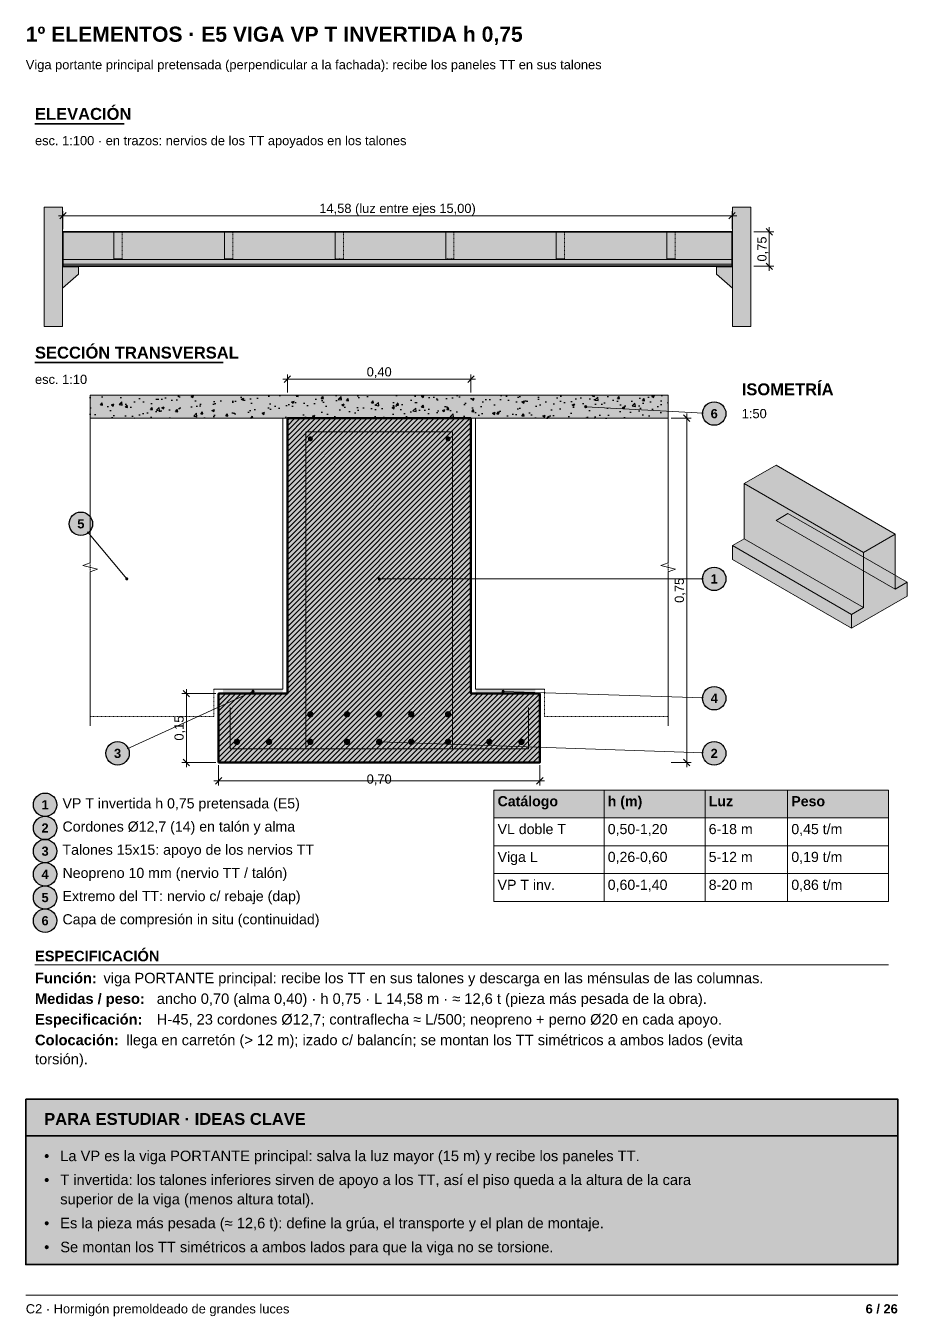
# Model space of a CAD drawing. Header units: millimetres. Extents: x 10 to 6200, y 4 to 286.
# Drawn here: x 1210 to 1402.1, y 4.4 to 285.5 of the extents above; entities that cross this region are included whole.
import ezdxf
from ezdxf.enums import TextEntityAlignment as Align

# ---------------------------------------------------------------- set-up
doc = ezdxf.new("R2010")
doc.units = ezdxf.units.MM
doc.linetypes.add('DASHED', pattern=[1.524, 1.27, -0.254])
for name, color, linetype in [('ARMADURAS-RELLENO', 9, 'Continuous'), ('CONTORNOS', 7, 'Continuous'), ('CONTORNOS-RAYADO', 8, 'Continuous'), ('CONTORNOS-RELLENO', 9, 'Continuous'), ('COTAS', 7, 'Continuous'), ('ESTUDIO', 7, 'Continuous'), ('ESTUDIO-RELLENO', 9, 'Continuous'), ('ISO', 7, 'Continuous'), ('ISO-RELLENO', 9, 'Continuous'), ('LINEAS', 7, 'Continuous'), ('MARCO', 7, 'Continuous'), ('REFERENCIAS', 7, 'Continuous'), ('REFERENCIAS-RELLENO', 9, 'Continuous'), ('TABLAS', 7, 'Continuous'), ('TABLAS-RELLENO', 9, 'Continuous'), ('TEXTOS', 7, 'Continuous')]:
    doc.layers.add(name, color=color, linetype=linetype)
doc.styles.add('ARIAL', font='arial.ttf')
doc.styles.add('ARIAL-NEGRITA', font='arialbd.ttf')

msp = doc.modelspace()

# ---------------------------------------------------------------- hatches: boundary and pattern name
at = {"layer": 'ARMADURAS-RELLENO', "true_color": 0x7a1f1f}
h = msp.add_hatch(color=26, dxfattribs=at)
h.dxf.hatch_style = 1
edge = h.paths.add_edge_path()
edge.add_arc((1272, 195.5), 0.55, 0, 360)
h = msp.add_hatch(color=26, dxfattribs=at)
h.dxf.hatch_style = 1
edge = h.paths.add_edge_path()
edge.add_arc((1302, 195.5), 0.55, 0, 360)
at = {"layer": 'ARMADURAS-RELLENO', "true_color": 0x000000}
h = msp.add_hatch(color=18, dxfattribs=at)
h.dxf.hatch_style = 1
edge = h.paths.add_edge_path()
edge.add_arc((1272, 135.5), 0.7, 0, 360)
h = msp.add_hatch(color=18, dxfattribs=at)
h.dxf.hatch_style = 1
edge = h.paths.add_edge_path()
edge.add_arc((1280, 135.5), 0.7, 0, 360)
h = msp.add_hatch(color=18, dxfattribs=at)
h.dxf.hatch_style = 1
edge = h.paths.add_edge_path()
edge.add_arc((1287, 135.5), 0.7, 0, 360)
h = msp.add_hatch(color=18, dxfattribs=at)
h.dxf.hatch_style = 1
edge = h.paths.add_edge_path()
edge.add_arc((1294, 135.5), 0.7, 0, 360)
h = msp.add_hatch(color=18, dxfattribs=at)
h.dxf.hatch_style = 1
edge = h.paths.add_edge_path()
edge.add_arc((1302, 135.5), 0.7, 0, 360)
h = msp.add_hatch(color=18, dxfattribs=at)
h.dxf.hatch_style = 1
edge = h.paths.add_edge_path()
edge.add_arc((1256, 129.5), 0.7, 0, 360)
h = msp.add_hatch(color=18, dxfattribs=at)
h.dxf.hatch_style = 1
edge = h.paths.add_edge_path()
edge.add_arc((1263, 129.5), 0.7, 0, 360)
h = msp.add_hatch(color=18, dxfattribs=at)
h.dxf.hatch_style = 1
edge = h.paths.add_edge_path()
edge.add_arc((1272, 129.5), 0.7, 0, 360)
h = msp.add_hatch(color=18, dxfattribs=at)
h.dxf.hatch_style = 1
edge = h.paths.add_edge_path()
edge.add_arc((1280, 129.5), 0.7, 0, 360)
h = msp.add_hatch(color=18, dxfattribs=at)
h.dxf.hatch_style = 1
edge = h.paths.add_edge_path()
edge.add_arc((1287, 129.5), 0.7, 0, 360)
h = msp.add_hatch(color=18, dxfattribs=at)
h.dxf.hatch_style = 1
edge = h.paths.add_edge_path()
edge.add_arc((1294, 129.5), 0.7, 0, 360)
h = msp.add_hatch(color=18, dxfattribs=at)
h.dxf.hatch_style = 1
edge = h.paths.add_edge_path()
edge.add_arc((1302, 129.5), 0.7, 0, 360)
h = msp.add_hatch(color=18, dxfattribs=at)
h.dxf.hatch_style = 1
edge = h.paths.add_edge_path()
edge.add_arc((1311, 129.5), 0.7, 0, 360)
h = msp.add_hatch(color=18, dxfattribs=at)
h.dxf.hatch_style = 1
edge = h.paths.add_edge_path()
edge.add_arc((1318, 129.5), 0.7, 0, 360)
at = {"layer": 'CONTORNOS-RAYADO'}
h = msp.add_hatch(dxfattribs=at)
h.set_pattern_fill('AR-CONC', color=8, scale=0.03)
h.paths.add_polyline_path([(1224, 200), (1350, 200), (1350, 205), (1224, 205)])
h = msp.add_hatch(dxfattribs=at)
h.set_pattern_fill('ANSI31', color=8, scale=0.25)
h.paths.add_polyline_path([(1252, 125), (1322, 125), (1322, 140), (1307, 140), (1307, 200), (1267, 200), (1267, 140), (1252, 140)])
at = {"layer": 'CONTORNOS-RELLENO', "true_color": 0xeceeef}
h = msp.add_hatch(color=7, dxfattribs=at)
h.dxf.hatch_style = 1
h.paths.add_polyline_path([(1214, 220), (1218, 220), (1218, 246), (1214, 246)])
h = msp.add_hatch(color=7, dxfattribs=at)
h.dxf.hatch_style = 1
h.paths.add_polyline_path([(1364, 220), (1368, 220), (1368, 246), (1364, 246)])
at = {"layer": 'CONTORNOS-RELLENO', "true_color": 0xe2ecdc}
h = msp.add_hatch(color=254, dxfattribs=at)
h.dxf.hatch_style = 1
h.paths.add_polyline_path([(1218.1, 233.1), (1363.9, 233.1), (1363.9, 240.6), (1218.1, 240.6)])
at = {"layer": 'CONTORNOS-RELLENO', "true_color": 0xeceeef}
h = msp.add_hatch(color=7, dxfattribs=at)
h.dxf.hatch_style = 1
h.paths.add_polyline_path([(1218, 233), (1221.5, 233), (1221.5, 231.4), (1218, 228.3)])
h = msp.add_hatch(color=7, dxfattribs=at)
h.dxf.hatch_style = 1
h.paths.add_polyline_path([(1364, 233), (1360.5, 233), (1360.5, 231.4), (1364, 228.3)])
at = {"layer": 'CONTORNOS-RELLENO', "true_color": 0xdedad2}
h = msp.add_hatch(color=254, dxfattribs=at)
h.dxf.hatch_style = 1
h.paths.add_polyline_path([(1224, 200), (1350, 200), (1350, 205), (1224, 205)])
at = {"layer": 'CONTORNOS-RELLENO', "true_color": 0xd3d6d9}
h = msp.add_hatch(color=254, dxfattribs=at)
h.dxf.hatch_style = 1
h.paths.add_polyline_path([(1252, 125), (1322, 125), (1322, 140), (1307, 140), (1307, 200), (1267, 200), (1267, 140), (1252, 140)])
at = {"layer": 'CONTORNOS-RELLENO', "true_color": 0x111111}
h = msp.add_hatch(color=250, dxfattribs=at)
h.dxf.hatch_style = 1
h.paths.add_polyline_path([(1253, 140), (1266, 140), (1266, 141), (1253, 141)])
h = msp.add_hatch(color=250, dxfattribs=at)
h.dxf.hatch_style = 1
h.paths.add_polyline_path([(1308, 140), (1321, 140), (1321, 141), (1308, 141)])
at = {"layer": 'ESTUDIO-RELLENO', "true_color": 0xfff8dc}
h = msp.add_hatch(color=7, dxfattribs=at)
h.dxf.hatch_style = 1
h.paths.add_polyline_path([(1210, 51.67), (1400, 51.67), (1400, 15.62), (1210, 15.62)])
at = {"layer": 'ESTUDIO-RELLENO', "true_color": 0xf3d77a}
h = msp.add_hatch(color=41, dxfattribs=at)
h.dxf.hatch_style = 1
h.paths.add_polyline_path([(1210, 51.67), (1400, 51.67), (1400, 43.67), (1210, 43.67)])
at = {"layer": 'ISO-RELLENO', "true_color": 0xa6b89e}
h = msp.add_hatch(color=253, dxfattribs=at)
h.dxf.hatch_style = 1
h.paths.add_polyline_path([(1373.47, 189.75), (1366.55, 185.75), (1392.53, 170.75), (1399.45, 174.75)])
at = {"layer": 'ISO-RELLENO', "true_color": 0x9bac93}
h = msp.add_hatch(color=253, dxfattribs=at)
h.dxf.hatch_style = 1
h.paths.add_polyline_path([(1366.55, 185.75), (1366.55, 173.75), (1392.53, 158.75), (1392.53, 170.75)])
at = {"layer": 'ISO-RELLENO', "true_color": 0xa6b89e}
h = msp.add_hatch(color=253, dxfattribs=at)
h.dxf.hatch_style = 1
h.paths.add_polyline_path([(1376.07, 179.25), (1373.47, 177.75), (1399.45, 162.75), (1402.05, 164.25)])
at = {"layer": 'ISO-RELLENO', "true_color": 0x727f6d}
h = msp.add_hatch(color=8, dxfattribs=at)
h.dxf.hatch_style = 1
h.paths.add_polyline_path([(1389.93, 154.25), (1402.05, 161.25), (1402.05, 164.25), (1399.45, 162.75), (1399.45, 174.75), (1392.53, 170.75), (1392.53, 158.75), (1389.93, 157.25)])
at = {"layer": 'ISO-RELLENO', "true_color": 0xa6b89e}
h = msp.add_hatch(color=253, dxfattribs=at)
h.dxf.hatch_style = 1
h.paths.add_polyline_path([(1366.55, 173.75), (1363.95, 172.25), (1389.93, 157.25), (1392.53, 158.75)])
at = {"layer": 'ISO-RELLENO', "true_color": 0x9bac93}
h = msp.add_hatch(color=253, dxfattribs=at)
h.dxf.hatch_style = 1
h.paths.add_polyline_path([(1363.95, 172.25), (1363.95, 169.25), (1389.93, 154.25), (1389.93, 157.25)])
at = {"layer": 'REFERENCIAS-RELLENO', "true_color": 0x000000}
h = msp.add_hatch(color=18, dxfattribs=at)
h.dxf.hatch_style = 1
edge = h.paths.add_edge_path()
edge.add_arc((1332, 202.5), 0.35, 0, 360)
at = {"layer": 'REFERENCIAS-RELLENO', "true_color": 0xffffff}
h = msp.add_hatch(color=7, dxfattribs=at)
h.dxf.hatch_style = 1
edge = h.paths.add_edge_path()
edge.add_arc((1360, 201), 2.55, 0, 360)
h = msp.add_hatch(color=7, dxfattribs=at)
h.dxf.hatch_style = 1
edge = h.paths.add_edge_path()
edge.add_arc((1222, 177), 2.55, 0, 360)
h = msp.add_hatch(color=7, dxfattribs=at)
h.dxf.hatch_style = 1
edge = h.paths.add_edge_path()
edge.add_arc((1360, 165), 2.55, 0, 360)
at = {"layer": 'REFERENCIAS-RELLENO', "true_color": 0x000000}
h = msp.add_hatch(color=18, dxfattribs=at)
h.dxf.hatch_style = 1
edge = h.paths.add_edge_path()
edge.add_arc((1232, 165), 0.35, 0, 360)
h = msp.add_hatch(color=18, dxfattribs=at)
h.dxf.hatch_style = 1
edge = h.paths.add_edge_path()
edge.add_arc((1287, 165), 0.35, 0, 360)
h = msp.add_hatch(color=18, dxfattribs=at)
h.dxf.hatch_style = 1
edge = h.paths.add_edge_path()
edge.add_arc((1259.5, 140.5), 0.35, 0, 360)
h = msp.add_hatch(color=18, dxfattribs=at)
h.dxf.hatch_style = 1
edge = h.paths.add_edge_path()
edge.add_arc((1314, 140.5), 0.35, 0, 360)
at = {"layer": 'REFERENCIAS-RELLENO', "true_color": 0xffffff}
h = msp.add_hatch(color=7, dxfattribs=at)
h.dxf.hatch_style = 1
edge = h.paths.add_edge_path()
edge.add_arc((1360, 139), 2.55, 0, 360)
h = msp.add_hatch(color=7, dxfattribs=at)
h.dxf.hatch_style = 1
edge = h.paths.add_edge_path()
edge.add_arc((1230, 127), 2.55, 0, 360)
at = {"layer": 'REFERENCIAS-RELLENO', "true_color": 0x000000}
h = msp.add_hatch(color=18, dxfattribs=at)
h.dxf.hatch_style = 1
edge = h.paths.add_edge_path()
edge.add_arc((1287, 129.5), 0.35, 0, 360)
at = {"layer": 'REFERENCIAS-RELLENO', "true_color": 0xffffff}
h = msp.add_hatch(color=7, dxfattribs=at)
h.dxf.hatch_style = 1
edge = h.paths.add_edge_path()
edge.add_arc((1360, 127), 2.55, 0, 360)
h = msp.add_hatch(color=7, dxfattribs=at)
h.dxf.hatch_style = 1
edge = h.paths.add_edge_path()
edge.add_arc((1214.2, 115.8), 2.55, 0, 360)
h = msp.add_hatch(color=7, dxfattribs=at)
h.dxf.hatch_style = 1
edge = h.paths.add_edge_path()
edge.add_arc((1214.2, 110.75), 2.55, 0, 360)
h = msp.add_hatch(color=7, dxfattribs=at)
h.dxf.hatch_style = 1
edge = h.paths.add_edge_path()
edge.add_arc((1214.2, 105.7), 2.55, 0, 360)
h = msp.add_hatch(color=7, dxfattribs=at)
h.dxf.hatch_style = 1
edge = h.paths.add_edge_path()
edge.add_arc((1214.2, 100.65), 2.55, 0, 360)
h = msp.add_hatch(color=7, dxfattribs=at)
h.dxf.hatch_style = 1
edge = h.paths.add_edge_path()
edge.add_arc((1214.2, 95.6), 2.55, 0, 360)
h = msp.add_hatch(color=7, dxfattribs=at)
h.dxf.hatch_style = 1
edge = h.paths.add_edge_path()
edge.add_arc((1214.2, 90.55), 2.55, 0, 360)
at = {"layer": 'TABLAS-RELLENO', "true_color": 0xe2e6ea}
h = msp.add_hatch(color=254, dxfattribs=at)
h.dxf.hatch_style = 1
h.paths.add_polyline_path([(1312, 119), (1336, 119), (1336, 112.93), (1312, 112.93)])
h = msp.add_hatch(color=254, dxfattribs=at)
h.dxf.hatch_style = 1
h.paths.add_polyline_path([(1336, 119), (1358, 119), (1358, 112.93), (1336, 112.93)])
h = msp.add_hatch(color=254, dxfattribs=at)
h.dxf.hatch_style = 1
h.paths.add_polyline_path([(1358, 119), (1376, 119), (1376, 112.93), (1358, 112.93)])
h = msp.add_hatch(color=254, dxfattribs=at)
h.dxf.hatch_style = 1
h.paths.add_polyline_path([(1376, 119), (1398, 119), (1398, 112.93), (1376, 112.93)])

# ---------------------------------------------------------------- linework, layer by layer
at = {"layer": 'CONTORNOS', "lineweight": 18}
for points in [[(1214, 220), (1218, 220), (1218, 246), (1214, 246)], [(1364, 220), (1368, 220), (1368, 246), (1364, 246)], [(1218, 233), (1221.5, 233), (1221.5, 231.4), (1218, 228.3)], [(1364, 233), (1360.5, 233), (1360.5, 231.4), (1364, 228.3)], [(1224, 200), (1350, 200), (1350, 205), (1224, 205)]]:
    msp.add_lwpolyline(points, close=True, dxfattribs=at)
at = {"layer": 'CONTORNOS', "lineweight": 35}
msp.add_lwpolyline([(1218.1, 233.1), (1363.9, 233.1), (1363.9, 240.6), (1218.1, 240.6)], close=True, dxfattribs=at)
at = {"layer": 'CONTORNOS', "linetype": 'DASHED', "lineweight": 9, "ltscale": 0.15}
for points in [[(1229.2, 234.7), (1231, 234.7), (1231, 240.6), (1229.2, 240.6)], [(1253.3, 234.7), (1255.1, 234.7), (1255.1, 240.6), (1253.3, 240.6)], [(1277.4, 234.7), (1279.2, 234.7), (1279.2, 240.6), (1277.4, 240.6)], [(1301.5, 234.7), (1303.3, 234.7), (1303.3, 240.6), (1301.5, 240.6)], [(1325.6, 234.7), (1327.4, 234.7), (1327.4, 240.6), (1325.6, 240.6)], [(1349.7, 234.7), (1351.5, 234.7), (1351.5, 240.6), (1349.7, 240.6)]]:
    msp.add_lwpolyline(points, close=True, dxfattribs=at)
at = {"layer": 'CONTORNOS', "linetype": 'DASHED', "lineweight": 18, "ltscale": 0.15}
for points in [[(1224, 200), (1266, 200), (1266, 141), (1251, 141), (1251, 135), (1224, 135)], [(1350, 200), (1308, 200), (1308, 141), (1323, 141), (1323, 135), (1350, 135)]]:
    msp.add_lwpolyline(points, close=True, dxfattribs=at)
at = {"layer": 'CONTORNOS', "lineweight": 50}
msp.add_lwpolyline([(1252, 125), (1322, 125), (1322, 140), (1307, 140), (1307, 200), (1267, 200), (1267, 140), (1252, 140)], close=True, dxfattribs=at)
at = {"layer": 'COTAS', "lineweight": 35}
for points in [[(1217.4, 243.4), (1218.8, 244.8)], [(1363.2, 243.4), (1364.6, 244.8)], [(1372.7, 239.9), (1371.3, 241.3)], [(1372.7, 232.4), (1371.3, 233.8)], [(1266.3, 207.8), (1267.7, 209.2)], [(1306.3, 207.8), (1307.7, 209.2)], [(1354.7, 199.3), (1353.3, 200.7)], [(1245.7, 139.3), (1244.3, 140.7)], [(1245.7, 124.3), (1244.3, 125.7)], [(1354.7, 124.3), (1353.3, 125.7)], [(1251.3, 120.3), (1252.7, 121.7)], [(1321.3, 120.3), (1322.7, 121.7)]]:
    msp.add_lwpolyline(points, dxfattribs=at)
at = {"layer": 'COTAS', "lineweight": 9}
for points in [[(1218.1, 241.2), (1218.1, 245.1)], [(1363.9, 241.2), (1363.9, 245.1)], [(1368.6, 240.6), (1373, 240.6)], [(1368.6, 233.1), (1373, 233.1)], [(1267, 205.6), (1267, 209.5)], [(1307, 205.6), (1307, 209.5)], [(1350.6, 200), (1355, 200)], [(1251.4, 140), (1244, 140)], [(1251.4, 125), (1244, 125)], [(1252, 124.4), (1252, 120)], [(1322, 124.4), (1322, 120)], [(1350.6, 125), (1355, 125)]]:
    msp.add_lwpolyline(points, dxfattribs=at)
at = {"layer": 'COTAS', "lineweight": 13}
for points in [[(1217.1, 244.1), (1364.9, 244.1)], [(1372, 232.1), (1372, 241.6)], [(1266, 208.5), (1308, 208.5)], [(1354, 124), (1354, 201)], [(1245, 124), (1245, 141)], [(1251, 121), (1323, 121)]]:
    msp.add_lwpolyline(points, dxfattribs=at)
at = {"layer": 'ESTUDIO', "color": 42, "lineweight": 35, "true_color": 0xc9a227}
for points in [[(1210, 51.67), (1400, 51.67), (1400, 15.62), (1210, 15.62)], [(1210, 51.67), (1400, 51.67), (1400, 43.67), (1210, 43.67)]]:
    msp.add_lwpolyline(points, close=True, dxfattribs=at)
at = {"layer": 'ISO', "lineweight": 13}
for points in [[(1373.47, 189.75), (1366.55, 185.75), (1392.53, 170.75), (1399.45, 174.75)], [(1366.55, 185.75), (1366.55, 173.75), (1392.53, 158.75), (1392.53, 170.75)], [(1376.07, 179.25), (1373.47, 177.75), (1399.45, 162.75), (1402.05, 164.25)], [(1389.93, 154.25), (1402.05, 161.25), (1402.05, 164.25), (1399.45, 162.75), (1399.45, 174.75), (1392.53, 170.75), (1392.53, 158.75), (1389.93, 157.25)], [(1366.55, 173.75), (1363.95, 172.25), (1389.93, 157.25), (1392.53, 158.75)], [(1363.95, 172.25), (1363.95, 169.25), (1389.93, 154.25), (1389.93, 157.25)]]:
    msp.add_lwpolyline(points, close=True, dxfattribs=at)
at = {"layer": 'LINEAS', "lineweight": 35}
for points in [[(1212, 264.1), (1231.44, 264.1)], [(1212, 212.1), (1253.04, 212.1)]]:
    msp.add_lwpolyline(points, dxfattribs=at)
at = {"layer": 'LINEAS', "lineweight": 9}
msp.add_lwpolyline([(1218.1, 234.6), (1363.9, 234.6)], dxfattribs=at)
at = {"layer": 'LINEAS', "color": 26, "linetype": 'DASHED', "lineweight": 13, "ltscale": 0.15, "true_color": 0x7a1f1f}
msp.add_lwpolyline([(1218.1, 233.55), (1363.9, 233.55)], dxfattribs=at)
at = {"layer": 'LINEAS', "lineweight": 13}
for points in [[(1224, 133), (1224, 166.5), (1225.6, 167.1), (1222.4, 167.9), (1224, 168.5), (1224, 202)], [(1350, 133), (1350, 166.5), (1351.6, 167.1), (1348.4, 167.9), (1350, 168.5), (1350, 202)]]:
    msp.add_lwpolyline(points, dxfattribs=at)
at = {"layer": 'LINEAS', "color": 26, "lineweight": 13, "true_color": 0x7a1f1f}
for points in [[(1271, 128), (1271, 197), (1303, 197), (1303, 128)], [(1254.5, 137), (1254.5, 128), (1319.5, 128), (1319.5, 137)]]:
    msp.add_lwpolyline(points, dxfattribs=at)
at = {"layer": 'LINEAS', "lineweight": 18}
msp.add_lwpolyline([(1212, 80.9), (1398, 80.9)], dxfattribs=at)
at = {"layer": 'MARCO', "color": 253, "lineweight": 13, "true_color": 0x999999}
msp.add_lwpolyline([(1210, 9), (1400, 9)], dxfattribs=at)
at = {"layer": 'REFERENCIAS', "lineweight": 13}
for points in [[(1332, 202.5), (1357.7, 201.12)], [(1232, 165), (1223.47, 175.23)], [(1287, 165), (1357.7, 165)], [(1259.5, 140.5), (1232.09, 127.96)], [(1314, 140.5), (1357.7, 139.07)], [(1287, 129.5), (1357.7, 127.08)]]:
    msp.add_lwpolyline(points, dxfattribs=at)
at = {"layer": 'REFERENCIAS', "lineweight": 25}
for centre in [(1360, 201), (1222, 177), (1360, 165), (1360, 139), (1230, 127), (1360, 127), (1214.2, 115.8), (1214.2, 110.75), (1214.2, 105.7), (1214.2, 100.65), (1214.2, 95.6), (1214.2, 90.55)]:
    msp.add_circle(centre, 2.55, dxfattribs=at)
at = {"layer": 'TABLAS', "lineweight": 13}
for points in [[(1312, 119), (1336, 119), (1336, 112.93), (1312, 112.93)], [(1336, 119), (1358, 119), (1358, 112.93), (1336, 112.93)], [(1358, 119), (1376, 119), (1376, 112.93), (1358, 112.93)], [(1376, 119), (1398, 119), (1398, 112.93), (1376, 112.93)], [(1312, 112.93), (1336, 112.93), (1336, 106.86), (1312, 106.86)], [(1336, 112.93), (1358, 112.93), (1358, 106.86), (1336, 106.86)], [(1358, 112.93), (1376, 112.93), (1376, 106.86), (1358, 106.86)], [(1376, 112.93), (1398, 112.93), (1398, 106.86), (1376, 106.86)], [(1312, 106.86), (1336, 106.86), (1336, 100.8), (1312, 100.8)], [(1336, 106.86), (1358, 106.86), (1358, 100.8), (1336, 100.8)], [(1358, 106.86), (1376, 106.86), (1376, 100.8), (1358, 100.8)], [(1376, 106.86), (1398, 106.86), (1398, 100.8), (1376, 100.8)], [(1312, 100.8), (1336, 100.8), (1336, 94.73), (1312, 94.73)], [(1336, 100.8), (1358, 100.8), (1358, 94.73), (1336, 94.73)], [(1358, 100.8), (1376, 100.8), (1376, 94.73), (1358, 94.73)], [(1376, 100.8), (1398, 100.8), (1398, 94.73), (1376, 94.73)]]:
    msp.add_lwpolyline(points, close=True, dxfattribs=at)

# ---------------------------------------------------------------- texts
at = {"layer": 'COTAS', "style": 'ARIAL'}
for s, height, p in [('14,58 (luz entre ejes 15,00)', 2.0048, (1291, 244.7)), ('0,40', 2.005, (1287, 209.1)), ('0,70', 2.005, (1287, 120.4))]:
    msp.add_text(s, height=height, dxfattribs=at).set_placement(p, align=Align.CENTER)
for s, p in [('0,75', (1371.4, 236.85)), ('0,75', (1353.4, 162.5)), ('0,15', (1244.4, 132.5))]:
    msp.add_text(s, height=2.005, rotation=90, dxfattribs=at).set_placement(p, align=Align.CENTER)
at = {"layer": 'ESTUDIO'}
for s, height, style, p in [('PARA ESTUDIAR · IDEAS CLAVE', 2.5776, 'ARIAL-NEGRITA', (1214, 46.07)), ('•', 2.28, 'ARIAL', (1214, 38.17)), ('La VP es la viga PORTANTE principal: salva la luz mayor (15 m) y recibe los paneles TT.', 2.284, 'ARIAL', (1217.51, 38.17)), ('•', 2.28, 'ARIAL', (1214, 32.96)), ('T invertida: los talones inferiores sirven de apoyo a los TT, así el piso queda a la altura de la cara', 2.28404, 'ARIAL', (1217.51, 32.96)), ('superior de la viga (menos altura total).', 2.284, 'ARIAL', (1217.51, 28.75)), ('Es la pieza más pesada (≈ 12,6 t): define la grúa, el transporte y el plan de montaje.', 2.284, 'ARIAL', (1217.51, 23.54)), ('•', 2.28, 'ARIAL', (1214, 23.54)), ('•', 2.28, 'ARIAL', (1214, 18.33)), ('Se montan los TT simétricos a ambos lados para que la viga no se torsione.', 2.284, 'ARIAL', (1217.51, 18.33))]:
    msp.add_text(s, height=height, dxfattribs=dict(at, style=style)).set_placement(p)
at = {"layer": 'MARCO', "color": 251, "true_color": 0x666666, "style": 'ARIAL'}
msp.add_text('C2 · Hormigón premoldeado de grandes luces', height=2.0048, dxfattribs=at).set_placement((1210, 5))
at = {"layer": 'MARCO', "color": 250, "true_color": 0x444444, "style": 'ARIAL-NEGRITA'}
msp.add_text('6 / 26', height=2.005, dxfattribs=at).set_placement((1400, 5), align=Align.RIGHT)
at = {"layer": 'REFERENCIAS', "style": 'ARIAL-NEGRITA'}
for s, p in [('6', (1360, 199.99)), ('5', (1222, 175.99)), ('1', (1360, 163.99)), ('4', (1360, 137.99)), ('3', (1230, 125.99)), ('2', (1360, 125.99)), ('1', (1214.2, 114.79)), ('2', (1214.2, 109.74)), ('3', (1214.2, 104.69)), ('4', (1214.2, 99.64)), ('5', (1214.2, 94.59)), ('6', (1214.2, 89.54))]:
    msp.add_text(s, height=2, dxfattribs=at).set_placement(p, align=Align.CENTER)
at = {"layer": 'TABLAS'}
for s, style, p in [('Catálogo', 'ARIAL-NEGRITA', (1312.8, 115.47)), ('h (m)', 'ARIAL-NEGRITA', (1336.8, 115.47)), ('Luz', 'ARIAL-NEGRITA', (1358.8, 115.47)), ('Peso', 'ARIAL-NEGRITA', (1376.8, 115.47)), ('VL doble T', 'ARIAL', (1312.8, 109.4)), ('0,50-1,20', 'ARIAL', (1336.8, 109.4)), ('6-18 m', 'ARIAL', (1358.8, 109.4)), ('0,45 t/m', 'ARIAL', (1376.8, 109.4)), ('Viga L', 'ARIAL', (1312.8, 103.33)), ('0,26-0,60', 'ARIAL', (1336.8, 103.33)), ('5-12 m', 'ARIAL', (1358.8, 103.33)), ('0,19 t/m', 'ARIAL', (1376.8, 103.33)), ('VP T inv.', 'ARIAL', (1312.8, 97.26)), ('0,60-1,40', 'ARIAL', (1336.8, 97.26)), ('8-20 m', 'ARIAL', (1358.8, 97.26)), ('0,86 t/m', 'ARIAL', (1376.8, 97.26))]:
    msp.add_text(s, height=2.205, dxfattribs=dict(at, style=style)).set_placement(p)
at = {"layer": 'TEXTOS'}
for s, height, style, p in [('1º ELEMENTOS · E5 VIGA VP T INVERTIDA h 0,75', 3.2936, 'ARIAL-NEGRITA', (1210, 282)), ('ELEVACIÓN', 2.578, 'ARIAL-NEGRITA', (1212, 265)), ('SECCIÓN TRANSVERSAL', 2.5776, 'ARIAL-NEGRITA', (1212, 213)), ('ISOMETRÍA', 2.578, 'ARIAL-NEGRITA', (1366, 205)), ('1:50', 2.005, 'ARIAL', (1366, 200)), ('VP T invertida h 0,75 pretensada (E5)', 2.2053, 'ARIAL', (1218, 115)), ('Cordones Ø12,7 (14) en talón y alma', 2.2053, 'ARIAL', (1218, 109.95)), ('Talones 15x15: apoyo de los nervios TT', 2.2053, 'ARIAL', (1218, 104.9)), ('Neopreno 10 mm (nervio TT / talón)', 2.2053, 'ARIAL', (1218, 99.85)), ('Extremo del TT: nervio c/ rebaje (dap)', 2.2053, 'ARIAL', (1218, 94.8)), ('Capa de compresión in situ (continuidad)', 2.2053, 'ARIAL', (1218, 89.75)), ('ESPECIFICACIÓN', 2.284, 'ARIAL-NEGRITA', (1212, 81.7)), ('Función:', 2.284, 'ARIAL-NEGRITA', (1212, 76.91)), ('viga PORTANTE principal: recibe los TT en sus talones y descarga en las ménsulas de las columnas.', 2.284, 'ARIAL', (1226.93, 76.91)), ('Medidas / peso:', 2.284, 'ARIAL-NEGRITA', (1212, 72.42)), ('ancho 0,70 (alma 0,40) · h 0,75 · L 14,58 m · ≈ 12,6 t (pieza más pesada de la obra).', 2.284, 'ARIAL', (1238.54, 72.42)), ('Especificación:', 2.284, 'ARIAL-NEGRITA', (1212, 67.92)), ('H-45, 23 cordones Ø12,7; contraflecha ≈ L/500; neopreno + perno Ø20 en cada apoyo.', 2.284, 'ARIAL', (1238.54, 67.92)), ('Colocación:', 2.284, 'ARIAL-NEGRITA', (1212, 63.42)), ('llega en carretón (> 12 m); izado c/ balancín; se montan los TT simétricos a ambos lados (evita', 2.284, 'ARIAL', (1231.91, 63.42)), ('torsión).', 2.284, 'ARIAL', (1212, 59.27))]:
    msp.add_text(s, height=height, dxfattribs=dict(at, style=style)).set_placement(p)
at = {"layer": 'TEXTOS', "color": 250, "true_color": 0x333333, "style": 'ARIAL'}
msp.add_text('Viga portante principal pretensada (perpendicular a la fachada): recibe los paneles TT en sus talones', height=2.0048, dxfattribs=at).set_placement((1210, 276))
at = {"layer": 'TEXTOS', "color": 250, "true_color": 0x222222, "style": 'ARIAL'}
for s, height, p in [('esc. 1:100 · en trazos: nervios de los TT apoyados en los talones', 2.0048, (1212, 259.46)), ('esc. 1:10', 2.005, (1212, 207.46))]:
    msp.add_text(s, height=height, dxfattribs=at).set_placement(p)

doc.saveas('drawing.dxf')
